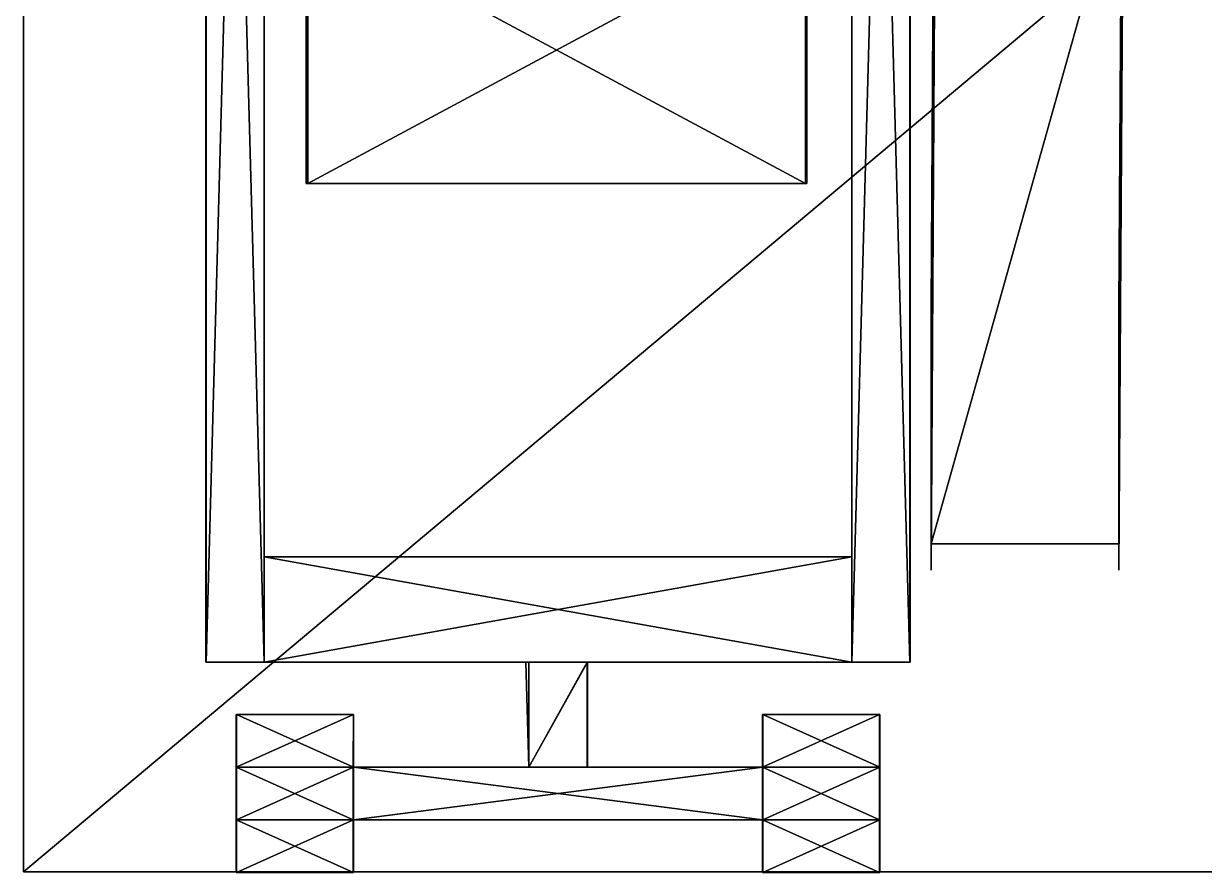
# Model space of a CAD drawing. Header units: metres. Extents: x -65 to 47, y 1 to 19.
# Drawn here: x 36.383 to 40.875, y 1.459 to 4.687 of the extents above; entities that cross this region are included whole.
import ezdxf

# ---------------------------------------------------------------- set-up
doc = ezdxf.new("R2010")
doc.units = ezdxf.units.M

msp = doc.modelspace()

# ---------------------------------------------------------------- linework, layer by layer
at = {"layer": 'Cube.012'}
for points in [[(36.3834, 1.46093, 39.7359), (36.3834, 9.26093, 40.5793), (36.3834, 9.26093, 39.7359)], [(36.3834, 9.26093, 40.5793), (36.3834, 1.46093, 39.7359), (36.3834, 1.46093, 40.5793)], [(36.3834, 1.46093, 39.7359), (45.6834, 9.26093, 39.814), (45.6834, 1.46093, 39.814)], [(45.6834, 9.26093, 39.814), (36.3834, 1.46093, 39.7359), (36.3834, 9.26093, 39.7359)], [(36.3834, 9.26093, 43.1981), (45.6834, 1.46093, 43.0998), (45.6834, 9.26093, 43.0998)], [(45.6834, 1.46093, 43.0998), (36.3834, 9.26093, 43.1981), (36.3834, 1.46093, 43.1981)], [(36.3834, 1.46093, 42.2394), (36.3834, 9.26093, 43.1981), (36.3834, 9.26093, 42.2394)], [(36.3834, 9.26093, 43.1981), (36.3834, 1.46093, 42.2394), (36.3834, 1.46093, 43.1981)], [(36.3834, 1.46093, 40.5793), (36.3834, 9.26093, 41.4093), (36.3834, 9.26093, 40.5793)], [(36.3834, 9.26093, 41.4093), (36.3834, 1.46093, 40.5793), (36.3834, 1.46093, 41.4093)], [(36.3834, 1.46093, 41.4093), (36.3834, 9.26093, 42.2394), (36.3834, 9.26093, 41.4093)], [(36.3834, 9.26093, 42.2394), (36.3834, 1.46093, 41.4093), (36.3834, 1.46093, 42.2394)], [(36.3834, 1.46093, 42.2394), (45.6834, 1.46093, 43.0998), (36.3834, 1.46093, 43.1981)], [(45.6834, 1.46093, 43.0998), (36.3834, 1.46093, 42.2394), (46.4, 1.46093, 42.2394)], [(36.3834, 1.46093, 41.4093), (46.4, 1.46093, 42.2394), (36.3834, 1.46093, 42.2394)], [(46.4, 1.46093, 42.2394), (36.3834, 1.46093, 41.4093), (46.5236, 1.46093, 41.4093)], [(36.3834, 1.46093, 40.5793), (45.6834, 1.46093, 39.814), (46.37, 1.46093, 40.5793)], [(45.6834, 1.46093, 39.814), (36.3834, 1.46093, 40.5793), (36.3834, 1.46093, 39.7359)], [(36.3834, 1.46093, 40.5793), (46.5236, 1.46093, 41.4093), (36.3834, 1.46093, 41.4093)], [(46.5236, 1.46093, 41.4093), (36.3834, 1.46093, 40.5793), (46.37, 1.46093, 40.5793)]]:
    msp.add_3dface(points, dxfattribs=at)
at = {"layer": 'Cube.013'}
for points in [[(36.3834, 1.46093, -7.62406), (36.3834, 9.26093, -6.78061), (36.3834, 9.26093, -7.62406)], [(36.3834, 9.26093, -6.78061), (36.3834, 1.46093, -7.62406), (36.3834, 1.46093, -6.78061)], [(36.3834, 1.46093, -7.62406), (45.6834, 9.26093, -7.54594), (45.6834, 1.46093, -7.54594)], [(45.6834, 9.26093, -7.54594), (36.3834, 1.46093, -7.62406), (36.3834, 9.26093, -7.62406)], [(36.3834, 9.26093, -4.1618), (45.6834, 1.46093, -4.26015), (45.6834, 9.26093, -4.26015)], [(45.6834, 1.46093, -4.26015), (36.3834, 9.26093, -4.1618), (36.3834, 1.46093, -4.1618)], [(36.3834, 1.46093, -5.12058), (36.3834, 9.26093, -4.1618), (36.3834, 9.26093, -5.12058)], [(36.3834, 9.26093, -4.1618), (36.3834, 1.46093, -5.12058), (36.3834, 1.46093, -4.1618)], [(36.3834, 1.46093, -6.78061), (36.3834, 9.26093, -5.9506), (36.3834, 9.26093, -6.78061)], [(36.3834, 9.26093, -5.9506), (36.3834, 1.46093, -6.78061), (36.3834, 1.46093, -5.9506)], [(36.3834, 1.46093, -5.9506), (36.3834, 9.26093, -5.12058), (36.3834, 9.26093, -5.9506)], [(36.3834, 9.26093, -5.12058), (36.3834, 1.46093, -5.9506), (36.3834, 1.46093, -5.12058)], [(36.3834, 1.46093, -5.12058), (45.6834, 1.46093, -4.26015), (36.3834, 1.46093, -4.1618)], [(45.6834, 1.46093, -4.26015), (36.3834, 1.46093, -5.12058), (46.4, 1.46093, -5.12058)], [(36.3834, 1.46093, -5.9506), (46.4, 1.46093, -5.12058), (36.3834, 1.46093, -5.12058)], [(46.4, 1.46093, -5.12058), (36.3834, 1.46093, -5.9506), (46.5236, 1.46093, -5.9506)], [(36.3834, 1.46093, -6.78061), (45.6834, 1.46093, -7.54594), (46.37, 1.46093, -6.78061)], [(45.6834, 1.46093, -7.54594), (36.3834, 1.46093, -6.78061), (36.3834, 1.46093, -7.62406)], [(36.3834, 1.46093, -6.78061), (46.5236, 1.46093, -5.9506), (36.3834, 1.46093, -5.9506)], [(46.5236, 1.46093, -5.9506), (36.3834, 1.46093, -6.78061), (46.37, 1.46093, -6.78061)]]:
    msp.add_3dface(points, dxfattribs=at)
at = {"layer": 'Cube.016'}
for points in [[(36.3834, 1.46093, -52.1829), (36.3834, 9.26093, -51.3395), (36.3834, 9.26093, -52.1829)], [(36.3834, 9.26093, -51.3395), (36.3834, 1.46093, -52.1829), (36.3834, 1.46093, -51.3395)], [(36.3834, 1.46093, -52.1829), (45.6834, 9.26093, -52.1048), (45.6834, 1.46093, -52.1048)], [(45.6834, 9.26093, -52.1048), (36.3834, 1.46093, -52.1829), (36.3834, 9.26093, -52.1829)], [(36.3834, 9.26093, -48.7207), (45.6834, 1.46093, -48.819), (45.6834, 9.26093, -48.819)], [(45.6834, 1.46093, -48.819), (36.3834, 9.26093, -48.7207), (36.3834, 1.46093, -48.7207)], [(36.3834, 1.46093, -49.6794), (36.3834, 9.26093, -48.7207), (36.3834, 9.26093, -49.6794)], [(36.3834, 9.26093, -48.7207), (36.3834, 1.46093, -49.6794), (36.3834, 1.46093, -48.7207)], [(36.3834, 1.46093, -51.3395), (36.3834, 9.26093, -50.5095), (36.3834, 9.26093, -51.3395)], [(36.3834, 9.26093, -50.5095), (36.3834, 1.46093, -51.3395), (36.3834, 1.46093, -50.5095)], [(36.3834, 1.46093, -50.5095), (36.3834, 9.26093, -49.6794), (36.3834, 9.26093, -50.5095)], [(36.3834, 9.26093, -49.6794), (36.3834, 1.46093, -50.5095), (36.3834, 1.46093, -49.6794)], [(36.3834, 1.46093, -49.6794), (45.6834, 1.46093, -48.819), (36.3834, 1.46093, -48.7207)], [(45.6834, 1.46093, -48.819), (36.3834, 1.46093, -49.6794), (46.4, 1.46093, -49.6794)], [(36.3834, 1.46093, -50.5095), (46.4, 1.46093, -49.6794), (36.3834, 1.46093, -49.6794)], [(46.4, 1.46093, -49.6794), (36.3834, 1.46093, -50.5095), (46.5236, 1.46093, -50.5095)], [(36.3834, 1.46093, -51.3395), (45.6834, 1.46093, -52.1048), (46.37, 1.46093, -51.3395)], [(45.6834, 1.46093, -52.1048), (36.3834, 1.46093, -51.3395), (36.3834, 1.46093, -52.1829)], [(36.3834, 1.46093, -51.3395), (46.5236, 1.46093, -50.5095), (36.3834, 1.46093, -50.5095)], [(46.5236, 1.46093, -50.5095), (36.3834, 1.46093, -51.3395), (46.37, 1.46093, -51.3395)]]:
    msp.add_3dface(points, dxfattribs=at)
at = {"layer": 'Cube.017'}
for points in [[(36.3834, 1.46093, 91.9424), (36.3834, 9.26093, 92.7858), (36.3834, 9.26093, 91.9424)], [(36.3834, 9.26093, 92.7858), (36.3834, 1.46093, 91.9424), (36.3834, 1.46093, 92.7858)], [(36.3834, 1.46093, 91.9424), (45.6834, 9.26093, 92.0205), (45.6834, 1.46093, 92.0205)], [(45.6834, 9.26093, 92.0205), (36.3834, 1.46093, 91.9424), (36.3834, 9.26093, 91.9424)], [(36.3834, 9.26093, 95.4046), (45.6834, 1.46093, 95.3063), (45.6834, 9.26093, 95.3063)], [(45.6834, 1.46093, 95.3063), (36.3834, 9.26093, 95.4046), (36.3834, 1.46093, 95.4046)], [(36.3834, 1.46093, 94.4459), (36.3834, 9.26093, 95.4046), (36.3834, 9.26093, 94.4459)], [(36.3834, 9.26093, 95.4046), (36.3834, 1.46093, 94.4459), (36.3834, 1.46093, 95.4046)], [(36.3834, 1.46093, 92.7858), (36.3834, 9.26093, 93.6158), (36.3834, 9.26093, 92.7858)], [(36.3834, 9.26093, 93.6158), (36.3834, 1.46093, 92.7858), (36.3834, 1.46093, 93.6158)], [(36.3834, 1.46093, 93.6158), (36.3834, 9.26093, 94.4459), (36.3834, 9.26093, 93.6158)], [(36.3834, 9.26093, 94.4459), (36.3834, 1.46093, 93.6158), (36.3834, 1.46093, 94.4459)], [(36.3834, 1.46093, 94.4459), (45.6834, 1.46093, 95.3063), (36.3834, 1.46093, 95.4046)], [(45.6834, 1.46093, 95.3063), (36.3834, 1.46093, 94.4459), (46.4, 1.46093, 94.4459)], [(36.3834, 1.46093, 93.6158), (46.4, 1.46093, 94.4459), (36.3834, 1.46093, 94.4459)], [(46.4, 1.46093, 94.4459), (36.3834, 1.46093, 93.6158), (46.5236, 1.46093, 93.6158)], [(36.3834, 1.46093, 92.7858), (45.6834, 1.46093, 92.0205), (46.37, 1.46093, 92.7858)], [(45.6834, 1.46093, 92.0205), (36.3834, 1.46093, 92.7858), (36.3834, 1.46093, 91.9424)], [(36.3834, 1.46093, 92.7858), (46.5236, 1.46093, 93.6158), (36.3834, 1.46093, 93.6158)], [(46.5236, 1.46093, 93.6158), (36.3834, 1.46093, 92.7858), (46.37, 1.46093, 92.7858)]]:
    msp.add_3dface(points, dxfattribs=at)
at = {"layer": 'Rotunda2.000'}
for points in [[(39.851, 5.20877, 29.7615), (39.8355, 3.60877, 36.6528), (39.851, 6.20877, 29.7615)], [(39.8355, 3.60877, 36.6528), (39.851, 5.20877, 29.7615), (39.851, 6.20877, 29.7615)], [(40.5499, 3.60877, 36.7422), (40.5654, 5.20877, 29.8508), (40.5654, 6.20877, 29.8508)], [(40.5654, 5.20877, 29.8508), (40.5499, 3.60877, 36.7422), (40.5654, 6.20877, 29.8508)], [(39.8355, 2.70877, 36.6528), (40.5654, 5.30877, 29.8508), (40.5499, 2.70877, 36.7422)], [(40.5654, 5.30877, 29.8508), (39.8355, 2.70877, 36.6528), (39.851, 5.30877, 29.7615)], [(40.5654, 5.30877, 29.8508), (39.8355, 2.70877, 36.6528), (40.5499, 2.70877, 36.7422)], [(39.8355, 2.70877, 36.6528), (40.5654, 5.30877, 29.8508), (39.851, 5.30877, 29.7615)], [(39.8355, 3.60877, 36.6528), (39.851, 5.20877, 29.7615), (39.8355, 2.60877, 36.6528)], [(39.851, 5.20877, 29.7615), (39.8355, 3.60877, 36.6528), (39.8355, 2.60877, 36.6528)], [(40.5654, 5.20877, 29.8508), (40.5499, 3.60877, 36.7422), (40.5499, 2.60877, 36.7422)], [(40.5499, 3.60877, 36.7422), (40.5654, 5.20877, 29.8508), (40.5499, 2.60877, 36.7422)]]:
    msp.add_3dface(points, dxfattribs=at)
at = {"layer": 'Rotunda2.001'}
for points in [[(39.851, 5.20877, -17.5984), (39.8355, 3.60877, -10.7071), (39.851, 6.20877, -17.5984)], [(39.8355, 3.60877, -10.7071), (39.851, 5.20877, -17.5984), (39.851, 6.20877, -17.5984)], [(40.5499, 3.60877, -10.6177), (40.5654, 5.20877, -17.5091), (40.5654, 6.20877, -17.5091)], [(40.5654, 5.20877, -17.5091), (40.5499, 3.60877, -10.6177), (40.5654, 6.20877, -17.5091)], [(39.8355, 2.70877, -10.7071), (40.5654, 5.30877, -17.5091), (40.5499, 2.70877, -10.6177)], [(40.5654, 5.30877, -17.5091), (39.8355, 2.70877, -10.7071), (39.851, 5.30877, -17.5984)], [(40.5654, 5.30877, -17.5091), (39.8355, 2.70877, -10.7071), (40.5499, 2.70877, -10.6177)], [(39.8355, 2.70877, -10.7071), (40.5654, 5.30877, -17.5091), (39.851, 5.30877, -17.5984)], [(39.8355, 3.60877, -10.7071), (39.851, 5.20877, -17.5984), (39.8355, 2.60877, -10.7071)], [(39.851, 5.20877, -17.5984), (39.8355, 3.60877, -10.7071), (39.8355, 2.60877, -10.7071)], [(40.5654, 5.20877, -17.5091), (40.5499, 3.60877, -10.6177), (40.5499, 2.60877, -10.6177)], [(40.5499, 3.60877, -10.6177), (40.5654, 5.20877, -17.5091), (40.5499, 2.60877, -10.6177)]]:
    msp.add_3dface(points, dxfattribs=at)
at = {"layer": 'Rotunda2.002'}
for points in [[(39.851, 5.20877, 81.968), (39.8355, 3.60877, 88.8593), (39.851, 6.20877, 81.968)], [(39.8355, 3.60877, 88.8593), (39.851, 5.20877, 81.968), (39.851, 6.20877, 81.968)], [(40.5499, 3.60877, 88.9487), (40.5654, 5.20877, 82.0573), (40.5654, 6.20877, 82.0573)], [(40.5654, 5.20877, 82.0573), (40.5499, 3.60877, 88.9487), (40.5654, 6.20877, 82.0573)], [(39.8355, 2.70877, 88.8593), (40.5654, 5.30877, 82.0573), (40.5499, 2.70877, 88.9487)], [(40.5654, 5.30877, 82.0573), (39.8355, 2.70877, 88.8593), (39.851, 5.30877, 81.968)], [(40.5654, 5.30877, 82.0573), (39.8355, 2.70877, 88.8593), (40.5499, 2.70877, 88.9487)], [(39.8355, 2.70877, 88.8593), (40.5654, 5.30877, 82.0573), (39.851, 5.30877, 81.968)], [(39.8355, 3.60877, 88.8593), (39.851, 5.20877, 81.968), (39.8355, 2.60877, 88.8593)], [(39.851, 5.20877, 81.968), (39.8355, 3.60877, 88.8593), (39.8355, 2.60877, 88.8593)], [(40.5654, 5.20877, 82.0573), (40.5499, 3.60877, 88.9487), (40.5499, 2.60877, 88.9487)], [(40.5499, 3.60877, 88.9487), (40.5654, 5.20877, 82.0573), (40.5499, 2.60877, 88.9487)]]:
    msp.add_3dface(points, dxfattribs=at)
at = {"layer": 'Rotunda2.003'}
for points in [[(39.851, 5.20877, -62.1573), (39.8355, 3.60877, -55.266), (39.851, 6.20877, -62.1573)], [(39.8355, 3.60877, -55.266), (39.851, 5.20877, -62.1573), (39.851, 6.20877, -62.1573)], [(40.5499, 3.60877, -55.1766), (40.5654, 5.20877, -62.068), (40.5654, 6.20877, -62.068)], [(40.5654, 5.20877, -62.068), (40.5499, 3.60877, -55.1766), (40.5654, 6.20877, -62.068)], [(39.8355, 2.70877, -55.266), (40.5654, 5.30877, -62.068), (40.5499, 2.70877, -55.1766)], [(40.5654, 5.30877, -62.068), (39.8355, 2.70877, -55.266), (39.851, 5.30877, -62.1573)], [(40.5654, 5.30877, -62.068), (39.8355, 2.70877, -55.266), (40.5499, 2.70877, -55.1766)], [(39.8355, 2.70877, -55.266), (40.5654, 5.30877, -62.068), (39.851, 5.30877, -62.1573)], [(39.8355, 3.60877, -55.266), (39.851, 5.20877, -62.1573), (39.8355, 2.60877, -55.266)], [(39.851, 5.20877, -62.1573), (39.8355, 3.60877, -55.266), (39.8355, 2.60877, -55.266)], [(40.5654, 5.20877, -62.068), (40.5499, 3.60877, -55.1766), (40.5499, 2.60877, -55.1766)], [(40.5499, 3.60877, -55.1766), (40.5654, 5.20877, -62.068), (40.5499, 2.60877, -55.1766)]]:
    msp.add_3dface(points, dxfattribs=at)
at = {"layer": 'Support.000'}
for points in [[(37.0774, 2.25877, 31.1954), (37.077, 10.3313, 31.3945), (37.0774, 10.3313, 31.1954)], [(37.077, 10.3313, 31.3945), (37.0774, 2.25877, 31.1954), (37.077, 2.25877, 31.3945)], [(37.077, 10.3313, 31.3945), (37.2982, 2.25877, 31.395), (37.2982, 10.3313, 31.395)], [(37.2982, 2.25877, 31.395), (37.077, 10.3313, 31.3945), (37.077, 2.25877, 31.3945)], [(37.0774, 2.25877, 31.1954), (37.2986, 10.3313, 31.1959), (37.2986, 2.25877, 31.1959)], [(37.2986, 10.3313, 31.1959), (37.0774, 2.25877, 31.1954), (37.0774, 10.3313, 31.1954)], [(37.2982, 2.65877, 31.395), (37.2986, 10.3313, 31.1959), (37.2982, 10.3313, 31.395)], [(37.2986, 10.3313, 31.1959), (37.2982, 2.65877, 31.395), (37.2986, 2.65877, 31.1959)], [(39.5338, 2.65877, 31.2009), (39.5334, 10.3313, 31.4001), (39.5338, 10.3313, 31.2009)], [(39.5334, 10.3313, 31.4001), (39.5338, 2.65877, 31.2009), (39.5334, 2.65877, 31.4001)], [(39.5334, 10.3313, 31.4001), (39.7546, 2.25877, 31.4006), (39.7546, 10.3313, 31.4006)], [(39.7546, 2.25877, 31.4006), (39.5334, 10.3313, 31.4001), (39.5334, 2.25877, 31.4001)], [(39.5338, 2.25877, 31.2009), (39.7551, 10.3313, 31.2015), (39.7551, 2.25877, 31.2015)], [(39.7551, 10.3313, 31.2015), (39.5338, 2.25877, 31.2009), (39.5338, 10.3313, 31.2009)], [(39.7546, 2.25877, 31.4006), (39.7551, 10.3313, 31.2015), (39.7546, 10.3313, 31.4006)], [(39.7551, 10.3313, 31.2015), (39.7546, 2.25877, 31.4006), (39.7551, 2.25877, 31.2015)], [(39.5338, 2.65877, 31.2009), (37.2982, 2.65877, 31.395), (39.5334, 2.65877, 31.4001)], [(37.2982, 2.65877, 31.395), (39.5338, 2.65877, 31.2009), (37.2986, 2.65877, 31.1959)], [(37.2982, 2.65877, 31.395), (39.5334, 2.25877, 31.4001), (39.5334, 2.65877, 31.4001)], [(39.5334, 2.25877, 31.4001), (37.2982, 2.65877, 31.395), (37.2982, 2.25877, 31.395)], [(37.2986, 2.25877, 31.1959), (39.5338, 2.65877, 31.2009), (39.5338, 2.25877, 31.2009)], [(39.5338, 2.65877, 31.2009), (37.2986, 2.25877, 31.1959), (37.2986, 2.65877, 31.1959)], [(37.077, 2.25877, 31.3945), (37.2986, 2.25877, 31.1959), (37.2982, 2.25877, 31.395)], [(37.2986, 2.25877, 31.1959), (37.077, 2.25877, 31.3945), (37.0774, 2.25877, 31.1954)], [(37.2982, 2.25877, 31.395), (39.5338, 2.25877, 31.2009), (39.5334, 2.25877, 31.4001)], [(39.5338, 2.25877, 31.2009), (37.2982, 2.25877, 31.395), (37.2986, 2.25877, 31.1959)], [(38.3046, 1.85877, 31.3973), (38.527, 2.25877, 31.3978), (38.2937, 2.25877, 31.3973)], [(38.3057, 1.85877, 31.1982), (38.2937, 2.25877, 31.3973), (38.3057, 2.25877, 31.1982)], [(38.2937, 2.25877, 31.3973), (38.3057, 1.85877, 31.1982), (38.3046, 1.85877, 31.3973)], [(38.527, 2.25877, 31.3978), (38.3046, 1.85877, 31.3973), (38.527, 1.85877, 31.3978)], [(38.3057, 1.85877, 31.1982), (38.5281, 2.25877, 31.1987), (38.5281, 1.85877, 31.1987)], [(38.5281, 2.25877, 31.1987), (38.3057, 1.85877, 31.1982), (38.3057, 2.25877, 31.1982)], [(38.527, 1.85877, 31.3978), (38.5281, 2.25877, 31.1987), (38.527, 2.25877, 31.3978)], [(38.5281, 2.25877, 31.1987), (38.527, 1.85877, 31.3978), (38.5281, 1.85877, 31.1987)], [(39.5334, 2.25877, 31.4001), (39.7551, 2.25877, 31.2015), (39.7546, 2.25877, 31.4006)], [(39.7551, 2.25877, 31.2015), (39.5334, 2.25877, 31.4001), (39.5338, 2.25877, 31.2009)], [(37.1937, 1.45877, 30.9955), (37.1924, 2.05877, 31.5956), (37.1937, 2.05877, 30.9955)], [(37.1924, 2.05877, 31.5956), (37.1937, 1.45877, 30.9955), (37.1924, 1.45877, 31.5956)], [(37.6377, 2.05877, 31.3958), (37.1924, 1.85877, 31.5956), (37.6372, 1.85877, 31.5966)], [(37.1924, 1.85877, 31.5956), (37.6377, 2.05877, 31.3958), (37.1928, 2.05877, 31.3948)], [(37.6381, 2.05877, 31.1966), (37.1928, 2.05877, 31.3948), (37.6377, 2.05877, 31.3958)], [(37.1928, 2.05877, 31.3948), (37.6381, 2.05877, 31.1966), (37.1933, 2.05877, 31.1956)], [(37.6386, 1.85877, 30.9965), (37.1933, 2.05877, 31.1956), (37.6381, 2.05877, 31.1966)], [(37.1933, 2.05877, 31.1956), (37.6386, 1.85877, 30.9965), (37.1937, 1.85877, 30.9955)], [(37.6372, 1.45877, 31.5966), (37.6386, 2.05877, 30.9965), (37.6372, 2.05877, 31.5966)], [(37.6386, 2.05877, 30.9965), (37.6372, 1.45877, 31.5966), (37.6386, 1.45877, 30.9965)], [(39.1954, 1.45877, 31.0001), (39.1941, 2.05877, 31.6001), (39.1954, 2.05877, 31.0001)], [(39.1941, 2.05877, 31.6001), (39.1954, 1.45877, 31.0001), (39.1941, 1.45877, 31.6001)], [(39.6394, 2.05877, 31.4004), (39.1941, 1.85877, 31.6001), (39.6389, 1.85877, 31.6011)], [(39.1941, 1.85877, 31.6001), (39.6394, 2.05877, 31.4004), (39.1945, 2.05877, 31.3994)], [(39.6398, 2.05877, 31.2012), (39.1945, 2.05877, 31.3994), (39.6394, 2.05877, 31.4004)], [(39.1945, 2.05877, 31.3994), (39.6398, 2.05877, 31.2012), (39.195, 2.05877, 31.2002)], [(39.6403, 1.85877, 31.0011), (39.195, 2.05877, 31.2002), (39.6398, 2.05877, 31.2012)], [(39.195, 2.05877, 31.2002), (39.6403, 1.85877, 31.0011), (39.1954, 1.85877, 31.0001)], [(39.6389, 1.45877, 31.6011), (39.6403, 2.05877, 31.0011), (39.6389, 2.05877, 31.6011)], [(39.6403, 2.05877, 31.0011), (39.6389, 1.45877, 31.6011), (39.6403, 1.45877, 31.0011)], [(37.1924, 1.85877, 31.5956), (37.6372, 1.65877, 31.5966), (37.6372, 1.85877, 31.5966)], [(37.6372, 1.65877, 31.5966), (37.1924, 1.85877, 31.5956), (37.1924, 1.65877, 31.5956)], [(37.1937, 1.65877, 30.9955), (37.6386, 1.85877, 30.9965), (37.6386, 1.65877, 30.9965)], [(37.6386, 1.85877, 30.9965), (37.1937, 1.65877, 30.9955), (37.1937, 1.85877, 30.9955)], [(39.195, 1.85877, 31.2002), (37.6377, 1.85877, 31.3958), (39.1945, 1.85877, 31.3994)], [(37.6377, 1.85877, 31.3958), (39.195, 1.85877, 31.2002), (37.6381, 1.85877, 31.1966)], [(37.6377, 1.85877, 31.3958), (39.1945, 1.65877, 31.3994), (39.1945, 1.85877, 31.3994)], [(39.1945, 1.65877, 31.3994), (37.6377, 1.85877, 31.3958), (37.6377, 1.65877, 31.3958)], [(37.6381, 1.65877, 31.1966), (39.195, 1.85877, 31.2002), (39.195, 1.65877, 31.2002)], [(39.195, 1.85877, 31.2002), (37.6381, 1.65877, 31.1966), (37.6381, 1.85877, 31.1966)], [(39.1941, 1.85877, 31.6001), (39.6389, 1.65877, 31.6011), (39.6389, 1.85877, 31.6011)], [(39.6389, 1.65877, 31.6011), (39.1941, 1.85877, 31.6001), (39.1941, 1.65877, 31.6001)], [(39.1954, 1.65877, 31.0001), (39.6403, 1.85877, 31.0011), (39.6403, 1.65877, 31.0011)], [(39.6403, 1.85877, 31.0011), (39.1954, 1.65877, 31.0001), (39.1954, 1.85877, 31.0001)], [(37.1924, 1.65877, 31.5956), (37.6377, 1.45877, 31.3958), (37.6372, 1.65877, 31.5966)], [(37.6377, 1.45877, 31.3958), (37.1924, 1.65877, 31.5956), (37.1928, 1.45877, 31.3948)], [(37.1933, 1.45877, 31.1956), (37.6386, 1.65877, 30.9965), (37.6381, 1.45877, 31.1966)], [(37.6386, 1.65877, 30.9965), (37.1933, 1.45877, 31.1956), (37.1937, 1.65877, 30.9955)], [(37.6377, 1.65877, 31.3958), (39.195, 1.65877, 31.2002), (39.1945, 1.65877, 31.3994)], [(39.195, 1.65877, 31.2002), (37.6377, 1.65877, 31.3958), (37.6381, 1.65877, 31.1966)], [(39.1941, 1.65877, 31.6001), (39.6394, 1.45877, 31.4004), (39.6389, 1.65877, 31.6011)], [(39.6394, 1.45877, 31.4004), (39.1941, 1.65877, 31.6001), (39.1945, 1.45877, 31.3994)], [(39.195, 1.45877, 31.2002), (39.6403, 1.65877, 31.0011), (39.6398, 1.45877, 31.2012)], [(39.6403, 1.65877, 31.0011), (39.195, 1.45877, 31.2002), (39.1954, 1.65877, 31.0001)]]:
    msp.add_3dface(points, dxfattribs=at)
at = {"layer": 'Support.001'}
for points in [[(37.0774, 2.25877, -16.1645), (37.077, 10.3313, -15.9654), (37.0774, 10.3313, -16.1645)], [(37.077, 10.3313, -15.9654), (37.0774, 2.25877, -16.1645), (37.077, 2.25877, -15.9654)], [(37.077, 10.3313, -15.9654), (37.2982, 2.25877, -15.9649), (37.2982, 10.3313, -15.9649)], [(37.2982, 2.25877, -15.9649), (37.077, 10.3313, -15.9654), (37.077, 2.25877, -15.9654)], [(37.0774, 2.25877, -16.1645), (37.2986, 10.3313, -16.164), (37.2986, 2.25877, -16.164)], [(37.2986, 10.3313, -16.164), (37.0774, 2.25877, -16.1645), (37.0774, 10.3313, -16.1645)], [(37.2982, 2.65877, -15.9649), (37.2986, 10.3313, -16.164), (37.2982, 10.3313, -15.9649)], [(37.2986, 10.3313, -16.164), (37.2982, 2.65877, -15.9649), (37.2986, 2.65877, -16.164)], [(39.5338, 2.65877, -16.159), (39.5334, 10.3313, -15.9598), (39.5338, 10.3313, -16.159)], [(39.5334, 10.3313, -15.9598), (39.5338, 2.65877, -16.159), (39.5334, 2.65877, -15.9598)], [(39.5334, 10.3313, -15.9598), (39.7546, 2.25877, -15.9593), (39.7546, 10.3313, -15.9593)], [(39.7546, 2.25877, -15.9593), (39.5334, 10.3313, -15.9598), (39.5334, 2.25877, -15.9598)], [(39.5338, 2.25877, -16.159), (39.7551, 10.3313, -16.1584), (39.7551, 2.25877, -16.1584)], [(39.7551, 10.3313, -16.1584), (39.5338, 2.25877, -16.159), (39.5338, 10.3313, -16.159)], [(39.7546, 2.25877, -15.9593), (39.7551, 10.3313, -16.1584), (39.7546, 10.3313, -15.9593)], [(39.7551, 10.3313, -16.1584), (39.7546, 2.25877, -15.9593), (39.7551, 2.25877, -16.1584)], [(39.5338, 2.65877, -16.159), (37.2982, 2.65877, -15.9649), (39.5334, 2.65877, -15.9598)], [(37.2982, 2.65877, -15.9649), (39.5338, 2.65877, -16.159), (37.2986, 2.65877, -16.164)], [(37.2982, 2.65877, -15.9649), (39.5334, 2.25877, -15.9598), (39.5334, 2.65877, -15.9598)], [(39.5334, 2.25877, -15.9598), (37.2982, 2.65877, -15.9649), (37.2982, 2.25877, -15.9649)], [(37.2986, 2.25877, -16.164), (39.5338, 2.65877, -16.159), (39.5338, 2.25877, -16.159)], [(39.5338, 2.65877, -16.159), (37.2986, 2.25877, -16.164), (37.2986, 2.65877, -16.164)], [(37.077, 2.25877, -15.9654), (37.2986, 2.25877, -16.164), (37.2982, 2.25877, -15.9649)], [(37.2986, 2.25877, -16.164), (37.077, 2.25877, -15.9654), (37.0774, 2.25877, -16.1645)], [(37.2982, 2.25877, -15.9649), (39.5338, 2.25877, -16.159), (39.5334, 2.25877, -15.9598)], [(39.5338, 2.25877, -16.159), (37.2982, 2.25877, -15.9649), (37.2986, 2.25877, -16.164)], [(38.3046, 1.85877, -15.9626), (38.527, 2.25877, -15.9621), (38.2937, 2.25877, -15.9626)], [(38.3057, 1.85877, -16.1617), (38.2937, 2.25877, -15.9626), (38.3057, 2.25877, -16.1617)], [(38.2937, 2.25877, -15.9626), (38.3057, 1.85877, -16.1617), (38.3046, 1.85877, -15.9626)], [(38.527, 2.25877, -15.9621), (38.3046, 1.85877, -15.9626), (38.527, 1.85877, -15.9621)], [(38.3057, 1.85877, -16.1617), (38.5281, 2.25877, -16.1612), (38.5281, 1.85877, -16.1612)], [(38.5281, 2.25877, -16.1612), (38.3057, 1.85877, -16.1617), (38.3057, 2.25877, -16.1617)], [(38.527, 1.85877, -15.9621), (38.5281, 2.25877, -16.1612), (38.527, 2.25877, -15.9621)], [(38.5281, 2.25877, -16.1612), (38.527, 1.85877, -15.9621), (38.5281, 1.85877, -16.1612)], [(39.5334, 2.25877, -15.9598), (39.7551, 2.25877, -16.1584), (39.7546, 2.25877, -15.9593)], [(39.7551, 2.25877, -16.1584), (39.5334, 2.25877, -15.9598), (39.5338, 2.25877, -16.159)], [(37.1937, 1.45877, -16.3644), (37.1924, 2.05877, -15.7643), (37.1937, 2.05877, -16.3644)], [(37.1924, 2.05877, -15.7643), (37.1937, 1.45877, -16.3644), (37.1924, 1.45877, -15.7643)], [(37.6377, 2.05877, -15.9641), (37.1924, 1.85877, -15.7643), (37.6372, 1.85877, -15.7633)], [(37.1924, 1.85877, -15.7643), (37.6377, 2.05877, -15.9641), (37.1928, 2.05877, -15.9651)], [(37.6381, 2.05877, -16.1633), (37.1928, 2.05877, -15.9651), (37.6377, 2.05877, -15.9641)], [(37.1928, 2.05877, -15.9651), (37.6381, 2.05877, -16.1633), (37.1933, 2.05877, -16.1643)], [(37.6386, 1.85877, -16.3634), (37.1933, 2.05877, -16.1643), (37.6381, 2.05877, -16.1633)], [(37.1933, 2.05877, -16.1643), (37.6386, 1.85877, -16.3634), (37.1937, 1.85877, -16.3644)], [(37.6372, 1.45877, -15.7633), (37.6386, 2.05877, -16.3634), (37.6372, 2.05877, -15.7633)], [(37.6386, 2.05877, -16.3634), (37.6372, 1.45877, -15.7633), (37.6386, 1.45877, -16.3634)], [(39.1954, 1.45877, -16.3598), (39.1941, 2.05877, -15.7598), (39.1954, 2.05877, -16.3598)], [(39.1941, 2.05877, -15.7598), (39.1954, 1.45877, -16.3598), (39.1941, 1.45877, -15.7598)], [(39.6394, 2.05877, -15.9595), (39.1941, 1.85877, -15.7598), (39.6389, 1.85877, -15.7588)], [(39.1941, 1.85877, -15.7598), (39.6394, 2.05877, -15.9595), (39.1945, 2.05877, -15.9605)], [(39.6398, 2.05877, -16.1587), (39.1945, 2.05877, -15.9605), (39.6394, 2.05877, -15.9595)], [(39.1945, 2.05877, -15.9605), (39.6398, 2.05877, -16.1587), (39.195, 2.05877, -16.1597)], [(39.6403, 1.85877, -16.3588), (39.195, 2.05877, -16.1597), (39.6398, 2.05877, -16.1587)], [(39.195, 2.05877, -16.1597), (39.6403, 1.85877, -16.3588), (39.1954, 1.85877, -16.3598)], [(39.6389, 1.45877, -15.7588), (39.6403, 2.05877, -16.3588), (39.6389, 2.05877, -15.7588)], [(39.6403, 2.05877, -16.3588), (39.6389, 1.45877, -15.7588), (39.6403, 1.45877, -16.3588)], [(37.1924, 1.85877, -15.7643), (37.6372, 1.65877, -15.7633), (37.6372, 1.85877, -15.7633)], [(37.6372, 1.65877, -15.7633), (37.1924, 1.85877, -15.7643), (37.1924, 1.65877, -15.7643)], [(37.1937, 1.65877, -16.3644), (37.6386, 1.85877, -16.3634), (37.6386, 1.65877, -16.3634)], [(37.6386, 1.85877, -16.3634), (37.1937, 1.65877, -16.3644), (37.1937, 1.85877, -16.3644)], [(39.195, 1.85877, -16.1597), (37.6377, 1.85877, -15.9641), (39.1945, 1.85877, -15.9605)], [(37.6377, 1.85877, -15.9641), (39.195, 1.85877, -16.1597), (37.6381, 1.85877, -16.1633)], [(37.6377, 1.85877, -15.9641), (39.1945, 1.65877, -15.9605), (39.1945, 1.85877, -15.9605)], [(39.1945, 1.65877, -15.9605), (37.6377, 1.85877, -15.9641), (37.6377, 1.65877, -15.9641)], [(37.6381, 1.65877, -16.1633), (39.195, 1.85877, -16.1597), (39.195, 1.65877, -16.1597)], [(39.195, 1.85877, -16.1597), (37.6381, 1.65877, -16.1633), (37.6381, 1.85877, -16.1633)], [(39.1941, 1.85877, -15.7598), (39.6389, 1.65877, -15.7588), (39.6389, 1.85877, -15.7588)], [(39.6389, 1.65877, -15.7588), (39.1941, 1.85877, -15.7598), (39.1941, 1.65877, -15.7598)], [(39.1954, 1.65877, -16.3598), (39.6403, 1.85877, -16.3588), (39.6403, 1.65877, -16.3588)], [(39.6403, 1.85877, -16.3588), (39.1954, 1.65877, -16.3598), (39.1954, 1.85877, -16.3598)], [(37.1924, 1.65877, -15.7643), (37.6377, 1.45877, -15.9641), (37.6372, 1.65877, -15.7633)], [(37.6377, 1.45877, -15.9641), (37.1924, 1.65877, -15.7643), (37.1928, 1.45877, -15.9651)], [(37.1933, 1.45877, -16.1643), (37.6386, 1.65877, -16.3634), (37.6381, 1.45877, -16.1633)], [(37.6386, 1.65877, -16.3634), (37.1933, 1.45877, -16.1643), (37.1937, 1.65877, -16.3644)], [(37.6377, 1.65877, -15.9641), (39.195, 1.65877, -16.1597), (39.1945, 1.65877, -15.9605)], [(39.195, 1.65877, -16.1597), (37.6377, 1.65877, -15.9641), (37.6381, 1.65877, -16.1633)], [(39.1941, 1.65877, -15.7598), (39.6394, 1.45877, -15.9595), (39.6389, 1.65877, -15.7588)], [(39.6394, 1.45877, -15.9595), (39.1941, 1.65877, -15.7598), (39.1945, 1.45877, -15.9605)], [(39.195, 1.45877, -16.1597), (39.6403, 1.65877, -16.3588), (39.6398, 1.45877, -16.1587)], [(39.6403, 1.65877, -16.3588), (39.195, 1.45877, -16.1597), (39.1954, 1.65877, -16.3598)]]:
    msp.add_3dface(points, dxfattribs=at)
at = {"layer": 'Support.002'}
for points in [[(37.0774, 2.25877, 83.4019), (37.077, 10.3313, 83.601), (37.0774, 10.3313, 83.4019)], [(37.077, 10.3313, 83.601), (37.0774, 2.25877, 83.4019), (37.077, 2.25877, 83.601)], [(37.077, 10.3313, 83.601), (37.2982, 2.25877, 83.6015), (37.2982, 10.3313, 83.6015)], [(37.2982, 2.25877, 83.6015), (37.077, 10.3313, 83.601), (37.077, 2.25877, 83.601)], [(37.0774, 2.25877, 83.4019), (37.2986, 10.3313, 83.4024), (37.2986, 2.25877, 83.4024)], [(37.2986, 10.3313, 83.4024), (37.0774, 2.25877, 83.4019), (37.0774, 10.3313, 83.4019)], [(37.2982, 2.65877, 83.6015), (37.2986, 10.3313, 83.4024), (37.2982, 10.3313, 83.6015)], [(37.2986, 10.3313, 83.4024), (37.2982, 2.65877, 83.6015), (37.2986, 2.65877, 83.4024)], [(39.5338, 2.65877, 83.4074), (39.5334, 10.3313, 83.6066), (39.5338, 10.3313, 83.4074)], [(39.5334, 10.3313, 83.6066), (39.5338, 2.65877, 83.4074), (39.5334, 2.65877, 83.6066)], [(39.5334, 10.3313, 83.6066), (39.7546, 2.25877, 83.6071), (39.7546, 10.3313, 83.6071)], [(39.7546, 2.25877, 83.6071), (39.5334, 10.3313, 83.6066), (39.5334, 2.25877, 83.6066)], [(39.5338, 2.25877, 83.4074), (39.7551, 10.3313, 83.408), (39.7551, 2.25877, 83.408)], [(39.7551, 10.3313, 83.408), (39.5338, 2.25877, 83.4074), (39.5338, 10.3313, 83.4074)], [(39.7546, 2.25877, 83.6071), (39.7551, 10.3313, 83.408), (39.7546, 10.3313, 83.6071)], [(39.7551, 10.3313, 83.408), (39.7546, 2.25877, 83.6071), (39.7551, 2.25877, 83.408)], [(39.5338, 2.65877, 83.4074), (37.2982, 2.65877, 83.6015), (39.5334, 2.65877, 83.6066)], [(37.2982, 2.65877, 83.6015), (39.5338, 2.65877, 83.4074), (37.2986, 2.65877, 83.4024)], [(37.2982, 2.65877, 83.6015), (39.5334, 2.25877, 83.6066), (39.5334, 2.65877, 83.6066)], [(39.5334, 2.25877, 83.6066), (37.2982, 2.65877, 83.6015), (37.2982, 2.25877, 83.6015)], [(37.2986, 2.25877, 83.4024), (39.5338, 2.65877, 83.4074), (39.5338, 2.25877, 83.4074)], [(39.5338, 2.65877, 83.4074), (37.2986, 2.25877, 83.4024), (37.2986, 2.65877, 83.4024)], [(37.077, 2.25877, 83.601), (37.2986, 2.25877, 83.4024), (37.2982, 2.25877, 83.6015)], [(37.2986, 2.25877, 83.4024), (37.077, 2.25877, 83.601), (37.0774, 2.25877, 83.4019)], [(37.2982, 2.25877, 83.6015), (39.5338, 2.25877, 83.4074), (39.5334, 2.25877, 83.6066)], [(39.5338, 2.25877, 83.4074), (37.2982, 2.25877, 83.6015), (37.2986, 2.25877, 83.4024)], [(38.3046, 1.85877, 83.6038), (38.527, 2.25877, 83.6043), (38.2937, 2.25877, 83.6038)], [(38.3057, 1.85877, 83.4047), (38.2937, 2.25877, 83.6038), (38.3057, 2.25877, 83.4047)], [(38.2937, 2.25877, 83.6038), (38.3057, 1.85877, 83.4047), (38.3046, 1.85877, 83.6038)], [(38.527, 2.25877, 83.6043), (38.3046, 1.85877, 83.6038), (38.527, 1.85877, 83.6043)], [(38.3057, 1.85877, 83.4047), (38.5281, 2.25877, 83.4052), (38.5281, 1.85877, 83.4052)], [(38.5281, 2.25877, 83.4052), (38.3057, 1.85877, 83.4047), (38.3057, 2.25877, 83.4047)], [(38.527, 1.85877, 83.6043), (38.5281, 2.25877, 83.4052), (38.527, 2.25877, 83.6043)], [(38.5281, 2.25877, 83.4052), (38.527, 1.85877, 83.6043), (38.5281, 1.85877, 83.4052)], [(39.5334, 2.25877, 83.6066), (39.7551, 2.25877, 83.408), (39.7546, 2.25877, 83.6071)], [(39.7551, 2.25877, 83.408), (39.5334, 2.25877, 83.6066), (39.5338, 2.25877, 83.4074)], [(37.1937, 1.45877, 83.202), (37.1924, 2.05877, 83.8021), (37.1937, 2.05877, 83.202)], [(37.1924, 2.05877, 83.8021), (37.1937, 1.45877, 83.202), (37.1924, 1.45877, 83.8021)], [(37.6377, 2.05877, 83.6023), (37.1924, 1.85877, 83.8021), (37.6372, 1.85877, 83.8031)], [(37.1924, 1.85877, 83.8021), (37.6377, 2.05877, 83.6023), (37.1928, 2.05877, 83.6013)], [(37.6381, 2.05877, 83.4031), (37.1928, 2.05877, 83.6013), (37.6377, 2.05877, 83.6023)], [(37.1928, 2.05877, 83.6013), (37.6381, 2.05877, 83.4031), (37.1933, 2.05877, 83.4021)], [(37.6386, 1.85877, 83.203), (37.1933, 2.05877, 83.4021), (37.6381, 2.05877, 83.4031)], [(37.1933, 2.05877, 83.4021), (37.6386, 1.85877, 83.203), (37.1937, 1.85877, 83.202)], [(37.6372, 1.45877, 83.8031), (37.6386, 2.05877, 83.203), (37.6372, 2.05877, 83.8031)], [(37.6386, 2.05877, 83.203), (37.6372, 1.45877, 83.8031), (37.6386, 1.45877, 83.203)], [(39.1954, 1.45877, 83.2066), (39.1941, 2.05877, 83.8066), (39.1954, 2.05877, 83.2066)], [(39.1941, 2.05877, 83.8066), (39.1954, 1.45877, 83.2066), (39.1941, 1.45877, 83.8066)], [(39.6394, 2.05877, 83.6069), (39.1941, 1.85877, 83.8066), (39.6389, 1.85877, 83.8076)], [(39.1941, 1.85877, 83.8066), (39.6394, 2.05877, 83.6069), (39.1945, 2.05877, 83.6059)], [(39.6398, 2.05877, 83.4077), (39.1945, 2.05877, 83.6059), (39.6394, 2.05877, 83.6069)], [(39.1945, 2.05877, 83.6059), (39.6398, 2.05877, 83.4077), (39.195, 2.05877, 83.4067)], [(39.6403, 1.85877, 83.2076), (39.195, 2.05877, 83.4067), (39.6398, 2.05877, 83.4077)], [(39.195, 2.05877, 83.4067), (39.6403, 1.85877, 83.2076), (39.1954, 1.85877, 83.2066)], [(39.6389, 1.45877, 83.8076), (39.6403, 2.05877, 83.2076), (39.6389, 2.05877, 83.8076)], [(39.6403, 2.05877, 83.2076), (39.6389, 1.45877, 83.8076), (39.6403, 1.45877, 83.2076)], [(37.1924, 1.85877, 83.8021), (37.6372, 1.65877, 83.8031), (37.6372, 1.85877, 83.8031)], [(37.6372, 1.65877, 83.8031), (37.1924, 1.85877, 83.8021), (37.1924, 1.65877, 83.8021)], [(37.1937, 1.65877, 83.202), (37.6386, 1.85877, 83.203), (37.6386, 1.65877, 83.203)], [(37.6386, 1.85877, 83.203), (37.1937, 1.65877, 83.202), (37.1937, 1.85877, 83.202)], [(39.195, 1.85877, 83.4067), (37.6377, 1.85877, 83.6023), (39.1945, 1.85877, 83.6059)], [(37.6377, 1.85877, 83.6023), (39.195, 1.85877, 83.4067), (37.6381, 1.85877, 83.4031)], [(37.6377, 1.85877, 83.6023), (39.1945, 1.65877, 83.6059), (39.1945, 1.85877, 83.6059)], [(39.1945, 1.65877, 83.6059), (37.6377, 1.85877, 83.6023), (37.6377, 1.65877, 83.6023)], [(37.6381, 1.65877, 83.4031), (39.195, 1.85877, 83.4067), (39.195, 1.65877, 83.4067)], [(39.195, 1.85877, 83.4067), (37.6381, 1.65877, 83.4031), (37.6381, 1.85877, 83.4031)], [(39.1941, 1.85877, 83.8066), (39.6389, 1.65877, 83.8076), (39.6389, 1.85877, 83.8076)], [(39.6389, 1.65877, 83.8076), (39.1941, 1.85877, 83.8066), (39.1941, 1.65877, 83.8066)], [(39.1954, 1.65877, 83.2066), (39.6403, 1.85877, 83.2076), (39.6403, 1.65877, 83.2076)], [(39.6403, 1.85877, 83.2076), (39.1954, 1.65877, 83.2066), (39.1954, 1.85877, 83.2066)], [(37.1924, 1.65877, 83.8021), (37.6377, 1.45877, 83.6023), (37.6372, 1.65877, 83.8031)], [(37.6377, 1.45877, 83.6023), (37.1924, 1.65877, 83.8021), (37.1928, 1.45877, 83.6013)], [(37.1933, 1.45877, 83.4021), (37.6386, 1.65877, 83.203), (37.6381, 1.45877, 83.4031)], [(37.6386, 1.65877, 83.203), (37.1933, 1.45877, 83.4021), (37.1937, 1.65877, 83.202)], [(37.6377, 1.65877, 83.6023), (39.195, 1.65877, 83.4067), (39.1945, 1.65877, 83.6059)], [(39.195, 1.65877, 83.4067), (37.6377, 1.65877, 83.6023), (37.6381, 1.65877, 83.4031)], [(39.1941, 1.65877, 83.8066), (39.6394, 1.45877, 83.6069), (39.6389, 1.65877, 83.8076)], [(39.6394, 1.45877, 83.6069), (39.1941, 1.65877, 83.8066), (39.1945, 1.45877, 83.6059)], [(39.195, 1.45877, 83.4067), (39.6403, 1.65877, 83.2076), (39.6398, 1.45877, 83.4077)], [(39.6403, 1.65877, 83.2076), (39.195, 1.45877, 83.4067), (39.1954, 1.65877, 83.2066)]]:
    msp.add_3dface(points, dxfattribs=at)
at = {"layer": 'Support.003'}
for points in [[(37.0774, 2.25877, -60.7234), (37.077, 10.3313, -60.5243), (37.0774, 10.3313, -60.7234)], [(37.077, 10.3313, -60.5243), (37.0774, 2.25877, -60.7234), (37.077, 2.25877, -60.5243)], [(37.077, 10.3313, -60.5243), (37.2982, 2.25877, -60.5238), (37.2982, 10.3313, -60.5238)], [(37.2982, 2.25877, -60.5238), (37.077, 10.3313, -60.5243), (37.077, 2.25877, -60.5243)], [(37.0774, 2.25877, -60.7234), (37.2986, 10.3313, -60.7229), (37.2986, 2.25877, -60.7229)], [(37.2986, 10.3313, -60.7229), (37.0774, 2.25877, -60.7234), (37.0774, 10.3313, -60.7234)], [(37.2982, 2.65877, -60.5238), (37.2986, 10.3313, -60.7229), (37.2982, 10.3313, -60.5238)], [(37.2986, 10.3313, -60.7229), (37.2982, 2.65877, -60.5238), (37.2986, 2.65877, -60.7229)], [(39.5338, 2.65877, -60.7179), (39.5334, 10.3313, -60.5187), (39.5338, 10.3313, -60.7179)], [(39.5334, 10.3313, -60.5187), (39.5338, 2.65877, -60.7179), (39.5334, 2.65877, -60.5187)], [(39.5334, 10.3313, -60.5187), (39.7546, 2.25877, -60.5182), (39.7546, 10.3313, -60.5182)], [(39.7546, 2.25877, -60.5182), (39.5334, 10.3313, -60.5187), (39.5334, 2.25877, -60.5187)], [(39.5338, 2.25877, -60.7179), (39.7551, 10.3313, -60.7174), (39.7551, 2.25877, -60.7174)], [(39.7551, 10.3313, -60.7174), (39.5338, 2.25877, -60.7179), (39.5338, 10.3313, -60.7179)], [(39.7546, 2.25877, -60.5182), (39.7551, 10.3313, -60.7174), (39.7546, 10.3313, -60.5182)], [(39.7551, 10.3313, -60.7174), (39.7546, 2.25877, -60.5182), (39.7551, 2.25877, -60.7174)], [(39.5338, 2.65877, -60.7179), (37.2982, 2.65877, -60.5238), (39.5334, 2.65877, -60.5187)], [(37.2982, 2.65877, -60.5238), (39.5338, 2.65877, -60.7179), (37.2986, 2.65877, -60.7229)], [(37.2982, 2.65877, -60.5238), (39.5334, 2.25877, -60.5187), (39.5334, 2.65877, -60.5187)], [(39.5334, 2.25877, -60.5187), (37.2982, 2.65877, -60.5238), (37.2982, 2.25877, -60.5238)], [(37.2986, 2.25877, -60.7229), (39.5338, 2.65877, -60.7179), (39.5338, 2.25877, -60.7179)], [(39.5338, 2.65877, -60.7179), (37.2986, 2.25877, -60.7229), (37.2986, 2.65877, -60.7229)], [(37.077, 2.25877, -60.5243), (37.2986, 2.25877, -60.7229), (37.2982, 2.25877, -60.5238)], [(37.2986, 2.25877, -60.7229), (37.077, 2.25877, -60.5243), (37.0774, 2.25877, -60.7234)], [(37.2982, 2.25877, -60.5238), (39.5338, 2.25877, -60.7179), (39.5334, 2.25877, -60.5187)], [(39.5338, 2.25877, -60.7179), (37.2982, 2.25877, -60.5238), (37.2986, 2.25877, -60.7229)], [(38.3046, 1.85877, -60.5215), (38.527, 2.25877, -60.521), (38.2937, 2.25877, -60.5215)], [(38.3057, 1.85877, -60.7206), (38.2937, 2.25877, -60.5215), (38.3057, 2.25877, -60.7206)], [(38.2937, 2.25877, -60.5215), (38.3057, 1.85877, -60.7206), (38.3046, 1.85877, -60.5215)], [(38.527, 2.25877, -60.521), (38.3046, 1.85877, -60.5215), (38.527, 1.85877, -60.521)], [(38.3057, 1.85877, -60.7206), (38.5281, 2.25877, -60.7201), (38.5281, 1.85877, -60.7201)], [(38.5281, 2.25877, -60.7201), (38.3057, 1.85877, -60.7206), (38.3057, 2.25877, -60.7206)], [(38.527, 1.85877, -60.521), (38.5281, 2.25877, -60.7201), (38.527, 2.25877, -60.521)], [(38.5281, 2.25877, -60.7201), (38.527, 1.85877, -60.521), (38.5281, 1.85877, -60.7201)], [(39.5334, 2.25877, -60.5187), (39.7551, 2.25877, -60.7174), (39.7546, 2.25877, -60.5182)], [(39.7551, 2.25877, -60.7174), (39.5334, 2.25877, -60.5187), (39.5338, 2.25877, -60.7179)], [(37.1937, 1.45877, -60.9233), (37.1924, 2.05877, -60.3232), (37.1937, 2.05877, -60.9233)], [(37.1924, 2.05877, -60.3232), (37.1937, 1.45877, -60.9233), (37.1924, 1.45877, -60.3232)], [(37.6377, 2.05877, -60.523), (37.1924, 1.85877, -60.3232), (37.6372, 1.85877, -60.3222)], [(37.1924, 1.85877, -60.3232), (37.6377, 2.05877, -60.523), (37.1928, 2.05877, -60.524)], [(37.6381, 2.05877, -60.7222), (37.1928, 2.05877, -60.524), (37.6377, 2.05877, -60.523)], [(37.1928, 2.05877, -60.524), (37.6381, 2.05877, -60.7222), (37.1933, 2.05877, -60.7232)], [(37.6386, 1.85877, -60.9223), (37.1933, 2.05877, -60.7232), (37.6381, 2.05877, -60.7222)], [(37.1933, 2.05877, -60.7232), (37.6386, 1.85877, -60.9223), (37.1937, 1.85877, -60.9233)], [(37.6372, 1.45877, -60.3222), (37.6386, 2.05877, -60.9223), (37.6372, 2.05877, -60.3222)], [(37.6386, 2.05877, -60.9223), (37.6372, 1.45877, -60.3222), (37.6386, 1.45877, -60.9223)], [(39.1954, 1.45877, -60.9187), (39.1941, 2.05877, -60.3187), (39.1954, 2.05877, -60.9187)], [(39.1941, 2.05877, -60.3187), (39.1954, 1.45877, -60.9187), (39.1941, 1.45877, -60.3187)], [(39.6394, 2.05877, -60.5184), (39.1941, 1.85877, -60.3187), (39.6389, 1.85877, -60.3177)], [(39.1941, 1.85877, -60.3187), (39.6394, 2.05877, -60.5184), (39.1945, 2.05877, -60.5194)], [(39.6398, 2.05877, -60.7176), (39.1945, 2.05877, -60.5194), (39.6394, 2.05877, -60.5184)], [(39.1945, 2.05877, -60.5194), (39.6398, 2.05877, -60.7176), (39.195, 2.05877, -60.7186)], [(39.6403, 1.85877, -60.9177), (39.195, 2.05877, -60.7186), (39.6398, 2.05877, -60.7176)], [(39.195, 2.05877, -60.7186), (39.6403, 1.85877, -60.9177), (39.1954, 1.85877, -60.9187)], [(39.6389, 1.45877, -60.3177), (39.6403, 2.05877, -60.9177), (39.6389, 2.05877, -60.3177)], [(39.6403, 2.05877, -60.9177), (39.6389, 1.45877, -60.3177), (39.6403, 1.45877, -60.9177)], [(37.1924, 1.85877, -60.3232), (37.6372, 1.65877, -60.3222), (37.6372, 1.85877, -60.3222)], [(37.6372, 1.65877, -60.3222), (37.1924, 1.85877, -60.3232), (37.1924, 1.65877, -60.3232)], [(37.1937, 1.65877, -60.9233), (37.6386, 1.85877, -60.9223), (37.6386, 1.65877, -60.9223)], [(37.6386, 1.85877, -60.9223), (37.1937, 1.65877, -60.9233), (37.1937, 1.85877, -60.9233)], [(39.195, 1.85877, -60.7186), (37.6377, 1.85877, -60.523), (39.1945, 1.85877, -60.5194)], [(37.6377, 1.85877, -60.523), (39.195, 1.85877, -60.7186), (37.6381, 1.85877, -60.7222)], [(37.6377, 1.85877, -60.523), (39.1945, 1.65877, -60.5194), (39.1945, 1.85877, -60.5194)], [(39.1945, 1.65877, -60.5194), (37.6377, 1.85877, -60.523), (37.6377, 1.65877, -60.523)], [(37.6381, 1.65877, -60.7222), (39.195, 1.85877, -60.7186), (39.195, 1.65877, -60.7186)], [(39.195, 1.85877, -60.7186), (37.6381, 1.65877, -60.7222), (37.6381, 1.85877, -60.7222)], [(39.1941, 1.85877, -60.3187), (39.6389, 1.65877, -60.3177), (39.6389, 1.85877, -60.3177)], [(39.6389, 1.65877, -60.3177), (39.1941, 1.85877, -60.3187), (39.1941, 1.65877, -60.3187)], [(39.1954, 1.65877, -60.9187), (39.6403, 1.85877, -60.9177), (39.6403, 1.65877, -60.9177)], [(39.6403, 1.85877, -60.9177), (39.1954, 1.65877, -60.9187), (39.1954, 1.85877, -60.9187)], [(37.1924, 1.65877, -60.3232), (37.6377, 1.45877, -60.523), (37.6372, 1.65877, -60.3222)], [(37.6377, 1.45877, -60.523), (37.1924, 1.65877, -60.3232), (37.1928, 1.45877, -60.524)], [(37.1933, 1.45877, -60.7232), (37.6386, 1.65877, -60.9223), (37.6381, 1.45877, -60.7222)], [(37.6386, 1.65877, -60.9223), (37.1933, 1.45877, -60.7232), (37.1937, 1.65877, -60.9233)], [(37.6377, 1.65877, -60.523), (39.195, 1.65877, -60.7186), (39.1945, 1.65877, -60.5194)], [(39.195, 1.65877, -60.7186), (37.6377, 1.65877, -60.523), (37.6381, 1.65877, -60.7222)], [(39.1941, 1.65877, -60.3187), (39.6394, 1.45877, -60.5184), (39.6389, 1.65877, -60.3177)], [(39.6394, 1.45877, -60.5184), (39.1941, 1.65877, -60.3187), (39.1945, 1.45877, -60.5194)], [(39.195, 1.45877, -60.7186), (39.6403, 1.65877, -60.9177), (39.6398, 1.45877, -60.7176)], [(39.6403, 1.65877, -60.9177), (39.195, 1.45877, -60.7186), (39.1954, 1.65877, -60.9187)]]:
    msp.add_3dface(points, dxfattribs=at)
at = {"layer": 'Tunnel4.000'}
for points in [[(37.4586, 5.09824, 34.4873), (39.3572, 4.07933, 34.4916), (39.3572, 5.09824, 34.4916)], [(39.3572, 4.07933, 34.4916), (37.4586, 5.09824, 34.4873), (37.4586, 4.07933, 34.4873)], [(37.4645, 4.07933, 31.8772), (37.4586, 5.09824, 34.4873), (37.4645, 5.09824, 31.8772)], [(37.4586, 5.09824, 34.4873), (37.4645, 4.07933, 31.8772), (37.4586, 4.07933, 34.4873)], [(37.4645, 4.07933, 31.8772), (39.3631, 5.09824, 31.8816), (39.3631, 4.07933, 31.8816)], [(39.3631, 5.09824, 31.8816), (37.4645, 4.07933, 31.8772), (37.4645, 5.09824, 31.8772)], [(39.3572, 4.07933, 34.4916), (39.3631, 5.09824, 31.8816), (39.3572, 5.09824, 34.4916)], [(39.3631, 5.09824, 31.8816), (39.3572, 4.07933, 34.4916), (39.3631, 4.07933, 31.8816)], [(37.4586, 4.07933, 34.4873), (39.3631, 4.07933, 31.8816), (39.3572, 4.07933, 34.4916)], [(39.3631, 4.07933, 31.8816), (37.4586, 4.07933, 34.4873), (37.4645, 4.07933, 31.8772)]]:
    msp.add_3dface(points, dxfattribs=at)
at = {"layer": 'Tunnel4.001'}
for points in [[(37.4586, 5.09824, -12.8726), (39.3572, 4.07933, -12.8683), (39.3572, 5.09824, -12.8683)], [(39.3572, 4.07933, -12.8683), (37.4586, 5.09824, -12.8726), (37.4586, 4.07933, -12.8726)], [(37.4645, 4.07933, -15.4827), (37.4586, 5.09824, -12.8726), (37.4645, 5.09824, -15.4827)], [(37.4586, 5.09824, -12.8726), (37.4645, 4.07933, -15.4827), (37.4586, 4.07933, -12.8726)], [(37.4645, 4.07933, -15.4827), (39.3631, 5.09824, -15.4783), (39.3631, 4.07933, -15.4783)], [(39.3631, 5.09824, -15.4783), (37.4645, 4.07933, -15.4827), (37.4645, 5.09824, -15.4827)], [(39.3572, 4.07933, -12.8683), (39.3631, 5.09824, -15.4783), (39.3572, 5.09824, -12.8683)], [(39.3631, 5.09824, -15.4783), (39.3572, 4.07933, -12.8683), (39.3631, 4.07933, -15.4783)], [(37.4586, 4.07933, -12.8726), (39.3631, 4.07933, -15.4783), (39.3572, 4.07933, -12.8683)], [(39.3631, 4.07933, -15.4783), (37.4586, 4.07933, -12.8726), (37.4645, 4.07933, -15.4827)]]:
    msp.add_3dface(points, dxfattribs=at)
at = {"layer": 'Tunnel4.002'}
for points in [[(37.4586, 5.09824, 86.6938), (39.3572, 4.07933, 86.6981), (39.3572, 5.09824, 86.6981)], [(39.3572, 4.07933, 86.6981), (37.4586, 5.09824, 86.6938), (37.4586, 4.07933, 86.6938)], [(37.4645, 4.07933, 84.0837), (37.4586, 5.09824, 86.6938), (37.4645, 5.09824, 84.0837)], [(37.4586, 5.09824, 86.6938), (37.4645, 4.07933, 84.0837), (37.4586, 4.07933, 86.6938)], [(37.4645, 4.07933, 84.0837), (39.3631, 5.09824, 84.0881), (39.3631, 4.07933, 84.0881)], [(39.3631, 5.09824, 84.0881), (37.4645, 4.07933, 84.0837), (37.4645, 5.09824, 84.0837)], [(39.3572, 4.07933, 86.6981), (39.3631, 5.09824, 84.0881), (39.3572, 5.09824, 86.6981)], [(39.3631, 5.09824, 84.0881), (39.3572, 4.07933, 86.6981), (39.3631, 4.07933, 84.0881)], [(37.4586, 4.07933, 86.6938), (39.3631, 4.07933, 84.0881), (39.3572, 4.07933, 86.6981)], [(39.3631, 4.07933, 84.0881), (37.4586, 4.07933, 86.6938), (37.4645, 4.07933, 84.0837)]]:
    msp.add_3dface(points, dxfattribs=at)
at = {"layer": 'Tunnel4.003'}
for points in [[(37.4586, 5.09824, -57.4315), (39.3572, 4.07933, -57.4272), (39.3572, 5.09824, -57.4272)], [(39.3572, 4.07933, -57.4272), (37.4586, 5.09824, -57.4315), (37.4586, 4.07933, -57.4315)], [(37.4645, 4.07933, -60.0416), (37.4586, 5.09824, -57.4315), (37.4645, 5.09824, -60.0416)], [(37.4586, 5.09824, -57.4315), (37.4645, 4.07933, -60.0416), (37.4586, 4.07933, -57.4315)], [(37.4645, 4.07933, -60.0416), (39.3631, 5.09824, -60.0372), (39.3631, 4.07933, -60.0372)], [(39.3631, 5.09824, -60.0372), (37.4645, 4.07933, -60.0416), (37.4645, 5.09824, -60.0416)], [(39.3572, 4.07933, -57.4272), (39.3631, 5.09824, -60.0372), (39.3572, 5.09824, -57.4272)], [(39.3631, 5.09824, -60.0372), (39.3572, 4.07933, -57.4272), (39.3631, 4.07933, -60.0372)], [(37.4586, 4.07933, -57.4315), (39.3631, 4.07933, -60.0372), (39.3572, 4.07933, -57.4272)], [(39.3631, 4.07933, -60.0372), (37.4586, 4.07933, -57.4315), (37.4645, 4.07933, -60.0416)]]:
    msp.add_3dface(points, dxfattribs=at)

doc.saveas('drawing.dxf')
